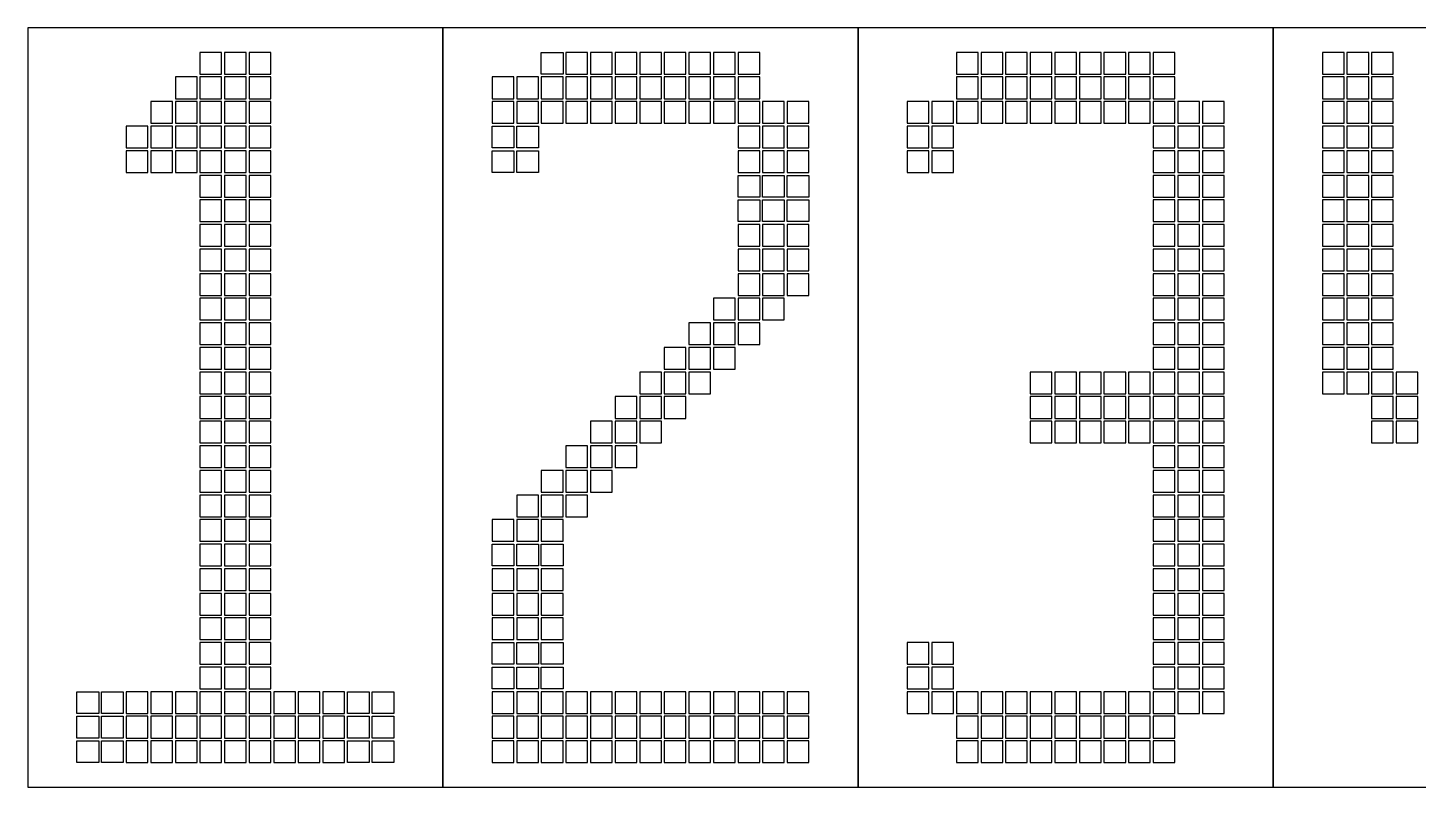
# Model space of a CAD drawing. Header units: inches. Extents: x 125 to 991, y -92 to 487.
# Drawn here: x 823.53 to 833.14, y 477.86 to 483.11 of the extents above; entities that cross this region are included whole.
import ezdxf

# ---------------------------------------------------------------- set-up
doc = ezdxf.new("R2010")
doc.units = ezdxf.units.IN

msp = doc.modelspace()

# ---------------------------------------------------------------- linework, layer by layer
at = {"color": 250}
for points in [[(823.5321, 477.8559), (826.4021, 477.8559), (826.4021, 483.1059), (823.5321, 483.1059)], [(826.4021, 477.8559), (829.2721, 477.8559), (829.2721, 483.1059), (826.4021, 483.1059)], [(829.2721, 477.8559), (832.1421, 477.8559), (832.1421, 483.1059), (829.2721, 483.1059)], [(832.1421, 477.8559), (835.0121, 477.8559), (835.0121, 483.1059), (832.1421, 483.1059)]]:
    msp.add_lwpolyline(points, close=True, dxfattribs=at)
at = {"color": 2}
for points in [[(824.7221, 482.7859), (824.8721, 482.7859), (824.8721, 482.9359), (824.7221, 482.9359)], [(824.8921, 482.7859), (825.0421, 482.7859), (825.0421, 482.9359), (824.8921, 482.9359)], [(825.0621, 482.7859), (825.2121, 482.7859), (825.2121, 482.9359), (825.0621, 482.9359)], [(827.2321, 482.7859), (827.0821, 482.7859), (827.0821, 482.9359), (827.2321, 482.9359)], [(827.2521, 482.7859), (827.4021, 482.7859), (827.4021, 482.9359), (827.2521, 482.9359)], [(827.4221, 482.7859), (827.5721, 482.7859), (827.5721, 482.9359), (827.4221, 482.9359)], [(827.5921, 482.7859), (827.7421, 482.7859), (827.7421, 482.9359), (827.5921, 482.9359)], [(827.7621, 482.7859), (827.9121, 482.7859), (827.9121, 482.9359), (827.7621, 482.9359)], [(827.9321, 482.7859), (828.0821, 482.7859), (828.0821, 482.9359), (827.9321, 482.9359)], [(828.1021, 482.7859), (828.2521, 482.7859), (828.2521, 482.9359), (828.1021, 482.9359)], [(828.2721, 482.7859), (828.4221, 482.7859), (828.4221, 482.9359), (828.2721, 482.9359)], [(828.4421, 482.7859), (828.5921, 482.7859), (828.5921, 482.9359), (828.4421, 482.9359)], [(829.9521, 482.7859), (830.1021, 482.7859), (830.1021, 482.9359), (829.9521, 482.9359)], [(830.1221, 482.7859), (830.2721, 482.7859), (830.2721, 482.9359), (830.1221, 482.9359)], [(830.2921, 482.7859), (830.4421, 482.7859), (830.4421, 482.9359), (830.2921, 482.9359)], [(830.4621, 482.7859), (830.6121, 482.7859), (830.6121, 482.9359), (830.4621, 482.9359)], [(830.6321, 482.7859), (830.7821, 482.7859), (830.7821, 482.9359), (830.6321, 482.9359)], [(830.8021, 482.7859), (830.9521, 482.7859), (830.9521, 482.9359), (830.8021, 482.9359)], [(830.9721, 482.7859), (831.1221, 482.7859), (831.1221, 482.9359), (830.9721, 482.9359)], [(831.1421, 482.7859), (831.2921, 482.7859), (831.2921, 482.9359), (831.1421, 482.9359)], [(831.3121, 482.7859), (831.4621, 482.7859), (831.4621, 482.9359), (831.3121, 482.9359)], [(832.4821, 482.7859), (832.6321, 482.7859), (832.6321, 482.9359), (832.4821, 482.9359)], [(832.6521, 482.7859), (832.8021, 482.7859), (832.8021, 482.9359), (832.6521, 482.9359)], [(832.8221, 482.7859), (832.9721, 482.7859), (832.9721, 482.9359), (832.8221, 482.9359)], [(824.5521, 482.6159), (824.7021, 482.6159), (824.7021, 482.7659), (824.5521, 482.7659)], [(824.7221, 482.6159), (824.8721, 482.6159), (824.8721, 482.7659), (824.7221, 482.7659)], [(824.8921, 482.6159), (825.0421, 482.6159), (825.0421, 482.7659), (824.8921, 482.7659)], [(825.0621, 482.6159), (825.2121, 482.6159), (825.2121, 482.7659), (825.0621, 482.7659)], [(826.7421, 482.6159), (826.8921, 482.6159), (826.8921, 482.7659), (826.7421, 482.7659)], [(826.9121, 482.6159), (827.0621, 482.6159), (827.0621, 482.7659), (826.9121, 482.7659)], [(827.0821, 482.6159), (827.2321, 482.6159), (827.2321, 482.7659), (827.0821, 482.7659)], [(827.2521, 482.6159), (827.4021, 482.6159), (827.4021, 482.7659), (827.2521, 482.7659)], [(827.4221, 482.6159), (827.5721, 482.6159), (827.5721, 482.7659), (827.4221, 482.7659)], [(827.5921, 482.6159), (827.7421, 482.6159), (827.7421, 482.7659), (827.5921, 482.7659)], [(827.7621, 482.6159), (827.9121, 482.6159), (827.9121, 482.7659), (827.7621, 482.7659)], [(827.9321, 482.6159), (828.0821, 482.6159), (828.0821, 482.7659), (827.9321, 482.7659)], [(828.1021, 482.6159), (828.2521, 482.6159), (828.2521, 482.7659), (828.1021, 482.7659)], [(828.2721, 482.6159), (828.4221, 482.6159), (828.4221, 482.7659), (828.2721, 482.7659)], [(828.4421, 482.6159), (828.5921, 482.6159), (828.5921, 482.7659), (828.4421, 482.7659)], [(829.9521, 482.6159), (830.1021, 482.6159), (830.1021, 482.7659), (829.9521, 482.7659)], [(830.1221, 482.6159), (830.2721, 482.6159), (830.2721, 482.7659), (830.1221, 482.7659)], [(830.2921, 482.6159), (830.4421, 482.6159), (830.4421, 482.7659), (830.2921, 482.7659)], [(830.4621, 482.6159), (830.6121, 482.6159), (830.6121, 482.7659), (830.4621, 482.7659)], [(830.6321, 482.6159), (830.7821, 482.6159), (830.7821, 482.7659), (830.6321, 482.7659)], [(830.8021, 482.6159), (830.9521, 482.6159), (830.9521, 482.7659), (830.8021, 482.7659)], [(830.9721, 482.6159), (831.1221, 482.6159), (831.1221, 482.7659), (830.9721, 482.7659)], [(831.1421, 482.6159), (831.2921, 482.6159), (831.2921, 482.7659), (831.1421, 482.7659)], [(831.3121, 482.6159), (831.4621, 482.6159), (831.4621, 482.7659), (831.3121, 482.7659)], [(832.4821, 482.6159), (832.6321, 482.6159), (832.6321, 482.7659), (832.4821, 482.7659)], [(832.6521, 482.6159), (832.8021, 482.6159), (832.8021, 482.7659), (832.6521, 482.7659)], [(832.8221, 482.6159), (832.9721, 482.6159), (832.9721, 482.7659), (832.8221, 482.7659)], [(824.3821, 482.4459), (824.5321, 482.4459), (824.5321, 482.5959), (824.3821, 482.5959)], [(824.5521, 482.4459), (824.7021, 482.4459), (824.7021, 482.5959), (824.5521, 482.5959)], [(824.7221, 482.4459), (824.8721, 482.4459), (824.8721, 482.5959), (824.7221, 482.5959)], [(824.8921, 482.4459), (825.0421, 482.4459), (825.0421, 482.5959), (824.8921, 482.5959)], [(825.0621, 482.4459), (825.2121, 482.4459), (825.2121, 482.5959), (825.0621, 482.5959)], [(826.7421, 482.4459), (826.8921, 482.4459), (826.8921, 482.5959), (826.7421, 482.5959)], [(826.9121, 482.4459), (827.0621, 482.4459), (827.0621, 482.5959), (826.9121, 482.5959)], [(827.0821, 482.4459), (827.2321, 482.4459), (827.2321, 482.5959), (827.0821, 482.5959)], [(827.2521, 482.4459), (827.4021, 482.4459), (827.4021, 482.5959), (827.2521, 482.5959)], [(827.4221, 482.4459), (827.5721, 482.4459), (827.5721, 482.5959), (827.4221, 482.5959)], [(827.5921, 482.4459), (827.7421, 482.4459), (827.7421, 482.5959), (827.5921, 482.5959)], [(827.7621, 482.4459), (827.9121, 482.4459), (827.9121, 482.5959), (827.7621, 482.5959)], [(827.9321, 482.4459), (828.0821, 482.4459), (828.0821, 482.5959), (827.9321, 482.5959)], [(828.1021, 482.4459), (828.2521, 482.4459), (828.2521, 482.5959), (828.1021, 482.5959)], [(828.2721, 482.4459), (828.4221, 482.4459), (828.4221, 482.5959), (828.2721, 482.5959)], [(828.4421, 482.4459), (828.5921, 482.4459), (828.5921, 482.5959), (828.4421, 482.5959)], [(828.4421, 482.4459), (828.5921, 482.4459), (828.5921, 482.5959), (828.4421, 482.5959)], [(828.6121, 482.4459), (828.7621, 482.4459), (828.7621, 482.5959), (828.6121, 482.5959)], [(828.6121, 482.4459), (828.7621, 482.4459), (828.7621, 482.5959), (828.6121, 482.5959)], [(828.7821, 482.4459), (828.9321, 482.4459), (828.9321, 482.5959), (828.7821, 482.5959)], [(828.7821, 482.4459), (828.9321, 482.4459), (828.9321, 482.5959), (828.7821, 482.5959)], [(829.6121, 482.4459), (829.7621, 482.4459), (829.7621, 482.5959), (829.6121, 482.5959)], [(829.7821, 482.4459), (829.9321, 482.4459), (829.9321, 482.5959), (829.7821, 482.5959)], [(829.9521, 482.4459), (830.1021, 482.4459), (830.1021, 482.5959), (829.9521, 482.5959)], [(830.1221, 482.4459), (830.2721, 482.4459), (830.2721, 482.5959), (830.1221, 482.5959)], [(830.2921, 482.4459), (830.4421, 482.4459), (830.4421, 482.5959), (830.2921, 482.5959)], [(830.4621, 482.4459), (830.6121, 482.4459), (830.6121, 482.5959), (830.4621, 482.5959)], [(830.6321, 482.4459), (830.7821, 482.4459), (830.7821, 482.5959), (830.6321, 482.5959)], [(830.8021, 482.4459), (830.9521, 482.4459), (830.9521, 482.5959), (830.8021, 482.5959)], [(830.9721, 482.4459), (831.1221, 482.4459), (831.1221, 482.5959), (830.9721, 482.5959)], [(831.1421, 482.4459), (831.2921, 482.4459), (831.2921, 482.5959), (831.1421, 482.5959)], [(831.3121, 482.4459), (831.4621, 482.4459), (831.4621, 482.5959), (831.3121, 482.5959)], [(831.4821, 482.4459), (831.6321, 482.4459), (831.6321, 482.5959), (831.4821, 482.5959)], [(831.6521, 482.4459), (831.8021, 482.4459), (831.8021, 482.5959), (831.6521, 482.5959)], [(832.4821, 482.4459), (832.6321, 482.4459), (832.6321, 482.5959), (832.4821, 482.5959)], [(832.6521, 482.4459), (832.8021, 482.4459), (832.8021, 482.5959), (832.6521, 482.5959)], [(832.8221, 482.4459), (832.9721, 482.4459), (832.9721, 482.5959), (832.8221, 482.5959)], [(824.2121, 482.2759), (824.3621, 482.2759), (824.3621, 482.4259), (824.2121, 482.4259)], [(824.3821, 482.2759), (824.5321, 482.2759), (824.5321, 482.4259), (824.3821, 482.4259)], [(824.5521, 482.2759), (824.7021, 482.2759), (824.7021, 482.4259), (824.5521, 482.4259)], [(824.7221, 482.2759), (824.8721, 482.2759), (824.8721, 482.4259), (824.7221, 482.4259)], [(824.8921, 482.2759), (825.0421, 482.2759), (825.0421, 482.4259), (824.8921, 482.4259)], [(825.0621, 482.2759), (825.2121, 482.2759), (825.2121, 482.4259), (825.0621, 482.4259)], [(826.7421, 482.4259), (826.8921, 482.4259), (826.8921, 482.2759), (826.7421, 482.2759)], [(826.9121, 482.4259), (827.0621, 482.4259), (827.0621, 482.2759), (826.9121, 482.2759)], [(828.4421, 482.2759), (828.5921, 482.2759), (828.5921, 482.4259), (828.4421, 482.4259)], [(828.6121, 482.2759), (828.7621, 482.2759), (828.7621, 482.4259), (828.6121, 482.4259)], [(828.7821, 482.2759), (828.9321, 482.2759), (828.9321, 482.4259), (828.7821, 482.4259)], [(829.6121, 482.2759), (829.7621, 482.2759), (829.7621, 482.4259), (829.6121, 482.4259)], [(829.7821, 482.2759), (829.9321, 482.2759), (829.9321, 482.4259), (829.7821, 482.4259)], [(831.3121, 482.2759), (831.4621, 482.2759), (831.4621, 482.4259), (831.3121, 482.4259)], [(831.4821, 482.2759), (831.6321, 482.2759), (831.6321, 482.4259), (831.4821, 482.4259)], [(831.6521, 482.2759), (831.8021, 482.2759), (831.8021, 482.4259), (831.6521, 482.4259)], [(832.4821, 482.2759), (832.6321, 482.2759), (832.6321, 482.4259), (832.4821, 482.4259)], [(832.6521, 482.2759), (832.8021, 482.2759), (832.8021, 482.4259), (832.6521, 482.4259)], [(832.8221, 482.2759), (832.9721, 482.2759), (832.9721, 482.4259), (832.8221, 482.4259)], [(824.2121, 482.1059), (824.3621, 482.1059), (824.3621, 482.2559), (824.2121, 482.2559)], [(824.3821, 482.1059), (824.5321, 482.1059), (824.5321, 482.2559), (824.3821, 482.2559)], [(824.5521, 482.1059), (824.7021, 482.1059), (824.7021, 482.2559), (824.5521, 482.2559)], [(824.7221, 482.1059), (824.8721, 482.1059), (824.8721, 482.2559), (824.7221, 482.2559)], [(824.8921, 482.1059), (825.0421, 482.1059), (825.0421, 482.2559), (824.8921, 482.2559)], [(825.0621, 482.1059), (825.2121, 482.1059), (825.2121, 482.2559), (825.0621, 482.2559)], [(826.7421, 482.2559), (826.8921, 482.2559), (826.8921, 482.1059), (826.7421, 482.1059)], [(826.9121, 482.2559), (827.0621, 482.2559), (827.0621, 482.1059), (826.9121, 482.1059)], [(828.4421, 482.1059), (828.5921, 482.1059), (828.5921, 482.2559), (828.4421, 482.2559)], [(828.6121, 482.1059), (828.7621, 482.1059), (828.7621, 482.2559), (828.6121, 482.2559)], [(828.7821, 482.1059), (828.9321, 482.1059), (828.9321, 482.2559), (828.7821, 482.2559)], [(829.6121, 482.1059), (829.7621, 482.1059), (829.7621, 482.2559), (829.6121, 482.2559)], [(829.7821, 482.1059), (829.9321, 482.1059), (829.9321, 482.2559), (829.7821, 482.2559)], [(831.3121, 482.1059), (831.4621, 482.1059), (831.4621, 482.2559), (831.3121, 482.2559)], [(831.4821, 482.1059), (831.6321, 482.1059), (831.6321, 482.2559), (831.4821, 482.2559)], [(831.6521, 482.1059), (831.8021, 482.1059), (831.8021, 482.2559), (831.6521, 482.2559)], [(832.4821, 482.1059), (832.6321, 482.1059), (832.6321, 482.2559), (832.4821, 482.2559)], [(832.6521, 482.1059), (832.8021, 482.1059), (832.8021, 482.2559), (832.6521, 482.2559)], [(832.8221, 482.1059), (832.9721, 482.1059), (832.9721, 482.2559), (832.8221, 482.2559)], [(824.7221, 481.9359), (824.8721, 481.9359), (824.8721, 482.0859), (824.7221, 482.0859)], [(824.8921, 481.9359), (825.0421, 481.9359), (825.0421, 482.0859), (824.8921, 482.0859)], [(825.0621, 481.9359), (825.2121, 481.9359), (825.2121, 482.0859), (825.0621, 482.0859)], [(828.4421, 482.0859), (828.5921, 482.0859), (828.5921, 481.9359), (828.4421, 481.9359)], [(828.6121, 482.0859), (828.7621, 482.0859), (828.7621, 481.9359), (828.6121, 481.9359)], [(828.7821, 482.0859), (828.9321, 482.0859), (828.9321, 481.9359), (828.7821, 481.9359)], [(831.3121, 481.9359), (831.4621, 481.9359), (831.4621, 482.0859), (831.3121, 482.0859)], [(831.4821, 481.9359), (831.6321, 481.9359), (831.6321, 482.0859), (831.4821, 482.0859)], [(831.6521, 481.9359), (831.8021, 481.9359), (831.8021, 482.0859), (831.6521, 482.0859)], [(832.4821, 481.9359), (832.6321, 481.9359), (832.6321, 482.0859), (832.4821, 482.0859)], [(832.6521, 481.9359), (832.8021, 481.9359), (832.8021, 482.0859), (832.6521, 482.0859)], [(832.8221, 481.9359), (832.9721, 481.9359), (832.9721, 482.0859), (832.8221, 482.0859)], [(824.7221, 481.7659), (824.8721, 481.7659), (824.8721, 481.9159), (824.7221, 481.9159)], [(824.8921, 481.7659), (825.0421, 481.7659), (825.0421, 481.9159), (824.8921, 481.9159)], [(825.0621, 481.7659), (825.2121, 481.7659), (825.2121, 481.9159), (825.0621, 481.9159)], [(828.4421, 481.9159), (828.5921, 481.9159), (828.5921, 481.7659), (828.4421, 481.7659)], [(828.6121, 481.9159), (828.7621, 481.9159), (828.7621, 481.7659), (828.6121, 481.7659)], [(828.7821, 481.9159), (828.9321, 481.9159), (828.9321, 481.7659), (828.7821, 481.7659)], [(831.3121, 481.7659), (831.4621, 481.7659), (831.4621, 481.9159), (831.3121, 481.9159)], [(831.4821, 481.7659), (831.6321, 481.7659), (831.6321, 481.9159), (831.4821, 481.9159)], [(831.6521, 481.7659), (831.8021, 481.7659), (831.8021, 481.9159), (831.6521, 481.9159)], [(832.4821, 481.7659), (832.6321, 481.7659), (832.6321, 481.9159), (832.4821, 481.9159)], [(832.6521, 481.7659), (832.8021, 481.7659), (832.8021, 481.9159), (832.6521, 481.9159)], [(832.8221, 481.7659), (832.9721, 481.7659), (832.9721, 481.9159), (832.8221, 481.9159)], [(824.7221, 481.5959), (824.8721, 481.5959), (824.8721, 481.7459), (824.7221, 481.7459)], [(824.8921, 481.5959), (825.0421, 481.5959), (825.0421, 481.7459), (824.8921, 481.7459)], [(825.0621, 481.5959), (825.2121, 481.5959), (825.2121, 481.7459), (825.0621, 481.7459)], [(828.4421, 481.5959), (828.5921, 481.5959), (828.5921, 481.7459), (828.4421, 481.7459)], [(828.6121, 481.5959), (828.7621, 481.5959), (828.7621, 481.7459), (828.6121, 481.7459)], [(828.7821, 481.5959), (828.9321, 481.5959), (828.9321, 481.7459), (828.7821, 481.7459)], [(831.3121, 481.5959), (831.4621, 481.5959), (831.4621, 481.7459), (831.3121, 481.7459)], [(831.4821, 481.5959), (831.6321, 481.5959), (831.6321, 481.7459), (831.4821, 481.7459)], [(831.6521, 481.5959), (831.8021, 481.5959), (831.8021, 481.7459), (831.6521, 481.7459)], [(832.4821, 481.5959), (832.6321, 481.5959), (832.6321, 481.7459), (832.4821, 481.7459)], [(832.6521, 481.5959), (832.8021, 481.5959), (832.8021, 481.7459), (832.6521, 481.7459)], [(832.8221, 481.5959), (832.9721, 481.5959), (832.9721, 481.7459), (832.8221, 481.7459)], [(824.7221, 481.4259), (824.8721, 481.4259), (824.8721, 481.5759), (824.7221, 481.5759)], [(824.8921, 481.4259), (825.0421, 481.4259), (825.0421, 481.5759), (824.8921, 481.5759)], [(825.0621, 481.4259), (825.2121, 481.4259), (825.2121, 481.5759), (825.0621, 481.5759)], [(828.4421, 481.4259), (828.5921, 481.4259), (828.5921, 481.5759), (828.4421, 481.5759)], [(828.6121, 481.4259), (828.7621, 481.4259), (828.7621, 481.5759), (828.6121, 481.5759)], [(828.7821, 481.4259), (828.9321, 481.4259), (828.9321, 481.5759), (828.7821, 481.5759)], [(831.3121, 481.4259), (831.4621, 481.4259), (831.4621, 481.5759), (831.3121, 481.5759)], [(831.4821, 481.4259), (831.6321, 481.4259), (831.6321, 481.5759), (831.4821, 481.5759)], [(831.6521, 481.4259), (831.8021, 481.4259), (831.8021, 481.5759), (831.6521, 481.5759)], [(832.4821, 481.4259), (832.6321, 481.4259), (832.6321, 481.5759), (832.4821, 481.5759)], [(832.6521, 481.4259), (832.8021, 481.4259), (832.8021, 481.5759), (832.6521, 481.5759)], [(832.8221, 481.4259), (832.9721, 481.4259), (832.9721, 481.5759), (832.8221, 481.5759)], [(824.7221, 481.2559), (824.8721, 481.2559), (824.8721, 481.4059), (824.7221, 481.4059)], [(824.8921, 481.2559), (825.0421, 481.2559), (825.0421, 481.4059), (824.8921, 481.4059)], [(825.0621, 481.2559), (825.2121, 481.2559), (825.2121, 481.4059), (825.0621, 481.4059)], [(828.4421, 481.2559), (828.5921, 481.2559), (828.5921, 481.4059), (828.4421, 481.4059)], [(828.6121, 481.2559), (828.7621, 481.2559), (828.7621, 481.4059), (828.6121, 481.4059)], [(828.7821, 481.2559), (828.9321, 481.2559), (828.9321, 481.4059), (828.7821, 481.4059)], [(831.3121, 481.2559), (831.4621, 481.2559), (831.4621, 481.4059), (831.3121, 481.4059)], [(831.4821, 481.2559), (831.6321, 481.2559), (831.6321, 481.4059), (831.4821, 481.4059)], [(831.6521, 481.2559), (831.8021, 481.2559), (831.8021, 481.4059), (831.6521, 481.4059)], [(832.4821, 481.2559), (832.6321, 481.2559), (832.6321, 481.4059), (832.4821, 481.4059)], [(832.6521, 481.2559), (832.8021, 481.2559), (832.8021, 481.4059), (832.6521, 481.4059)], [(832.8221, 481.2559), (832.9721, 481.2559), (832.9721, 481.4059), (832.8221, 481.4059)], [(824.7221, 481.0859), (824.8721, 481.0859), (824.8721, 481.2359), (824.7221, 481.2359)], [(824.8921, 481.0859), (825.0421, 481.0859), (825.0421, 481.2359), (824.8921, 481.2359)], [(825.0621, 481.0859), (825.2121, 481.0859), (825.2121, 481.2359), (825.0621, 481.2359)], [(828.2721, 481.0859), (828.4221, 481.0859), (828.4221, 481.2359), (828.2721, 481.2359)], [(828.4421, 481.0859), (828.5921, 481.0859), (828.5921, 481.2359), (828.4421, 481.2359)], [(828.6121, 481.0859), (828.7621, 481.0859), (828.7621, 481.2359), (828.6121, 481.2359)], [(831.3121, 481.0859), (831.4621, 481.0859), (831.4621, 481.2359), (831.3121, 481.2359)], [(831.4821, 481.0859), (831.6321, 481.0859), (831.6321, 481.2359), (831.4821, 481.2359)], [(831.6521, 481.0859), (831.8021, 481.0859), (831.8021, 481.2359), (831.6521, 481.2359)], [(832.4821, 481.0859), (832.6321, 481.0859), (832.6321, 481.2359), (832.4821, 481.2359)], [(832.6521, 481.0859), (832.8021, 481.0859), (832.8021, 481.2359), (832.6521, 481.2359)], [(832.8221, 481.0859), (832.9721, 481.0859), (832.9721, 481.2359), (832.8221, 481.2359)], [(824.7221, 480.9159), (824.8721, 480.9159), (824.8721, 481.0659), (824.7221, 481.0659)], [(824.8921, 480.9159), (825.0421, 480.9159), (825.0421, 481.0659), (824.8921, 481.0659)], [(825.0621, 480.9159), (825.2121, 480.9159), (825.2121, 481.0659), (825.0621, 481.0659)], [(828.1021, 480.9159), (828.2521, 480.9159), (828.2521, 481.0659), (828.1021, 481.0659)], [(828.2721, 480.9159), (828.4221, 480.9159), (828.4221, 481.0659), (828.2721, 481.0659)], [(828.4421, 480.9159), (828.5921, 480.9159), (828.5921, 481.0659), (828.4421, 481.0659)], [(831.3121, 480.9159), (831.4621, 480.9159), (831.4621, 481.0659), (831.3121, 481.0659)], [(831.4821, 480.9159), (831.6321, 480.9159), (831.6321, 481.0659), (831.4821, 481.0659)], [(831.6521, 480.9159), (831.8021, 480.9159), (831.8021, 481.0659), (831.6521, 481.0659)], [(832.4821, 480.9159), (832.6321, 480.9159), (832.6321, 481.0659), (832.4821, 481.0659)], [(832.6521, 480.9159), (832.8021, 480.9159), (832.8021, 481.0659), (832.6521, 481.0659)], [(832.8221, 480.9159), (832.9721, 480.9159), (832.9721, 481.0659), (832.8221, 481.0659)], [(824.7221, 480.7459), (824.8721, 480.7459), (824.8721, 480.8959), (824.7221, 480.8959)], [(824.8921, 480.7459), (825.0421, 480.7459), (825.0421, 480.8959), (824.8921, 480.8959)], [(825.0621, 480.7459), (825.2121, 480.7459), (825.2121, 480.8959), (825.0621, 480.8959)], [(827.9321, 480.7459), (828.0821, 480.7459), (828.0821, 480.8959), (827.9321, 480.8959)], [(828.1021, 480.7459), (828.2521, 480.7459), (828.2521, 480.8959), (828.1021, 480.8959)], [(828.2721, 480.7459), (828.4221, 480.7459), (828.4221, 480.8959), (828.2721, 480.8959)], [(831.3121, 480.7459), (831.4621, 480.7459), (831.4621, 480.8959), (831.3121, 480.8959)], [(831.4821, 480.7459), (831.6321, 480.7459), (831.6321, 480.8959), (831.4821, 480.8959)], [(831.6521, 480.7459), (831.8021, 480.7459), (831.8021, 480.8959), (831.6521, 480.8959)], [(832.4821, 480.7459), (832.6321, 480.7459), (832.6321, 480.8959), (832.4821, 480.8959)], [(832.6521, 480.7459), (832.8021, 480.7459), (832.8021, 480.8959), (832.6521, 480.8959)], [(832.8221, 480.7459), (832.9721, 480.7459), (832.9721, 480.8959), (832.8221, 480.8959)], [(824.7221, 480.5759), (824.8721, 480.5759), (824.8721, 480.7259), (824.7221, 480.7259)], [(824.8921, 480.5759), (825.0421, 480.5759), (825.0421, 480.7259), (824.8921, 480.7259)], [(825.0621, 480.5759), (825.2121, 480.5759), (825.2121, 480.7259), (825.0621, 480.7259)], [(827.7621, 480.5759), (827.9121, 480.5759), (827.9121, 480.7259), (827.7621, 480.7259)], [(827.9321, 480.5759), (828.0821, 480.5759), (828.0821, 480.7259), (827.9321, 480.7259)], [(828.1021, 480.5759), (828.2521, 480.5759), (828.2521, 480.7259), (828.1021, 480.7259)], [(830.4621, 480.5759), (830.6121, 480.5759), (830.6121, 480.7259), (830.4621, 480.7259)], [(830.6321, 480.5759), (830.7821, 480.5759), (830.7821, 480.7259), (830.6321, 480.7259)], [(830.8021, 480.5759), (830.9521, 480.5759), (830.9521, 480.7259), (830.8021, 480.7259)], [(830.9721, 480.5759), (831.1221, 480.5759), (831.1221, 480.7259), (830.9721, 480.7259)], [(831.1421, 480.5759), (831.2921, 480.5759), (831.2921, 480.7259), (831.1421, 480.7259)], [(831.3121, 480.5759), (831.4621, 480.5759), (831.4621, 480.7259), (831.3121, 480.7259)], [(831.4821, 480.5759), (831.6321, 480.5759), (831.6321, 480.7259), (831.4821, 480.7259)], [(831.6521, 480.5759), (831.8021, 480.5759), (831.8021, 480.7259), (831.6521, 480.7259)], [(832.4821, 480.5759), (832.6321, 480.5759), (832.6321, 480.7259), (832.4821, 480.7259)], [(832.6521, 480.5759), (832.8021, 480.5759), (832.8021, 480.7259), (832.6521, 480.7259)], [(832.8221, 480.5759), (832.9721, 480.5759), (832.9721, 480.7259), (832.8221, 480.7259)], [(832.9921, 480.5759), (833.1421, 480.5759), (833.1421, 480.7259), (832.9921, 480.7259)], [(824.7221, 480.4059), (824.8721, 480.4059), (824.8721, 480.5559), (824.7221, 480.5559)], [(824.8921, 480.4059), (825.0421, 480.4059), (825.0421, 480.5559), (824.8921, 480.5559)], [(825.0621, 480.4059), (825.2121, 480.4059), (825.2121, 480.5559), (825.0621, 480.5559)], [(827.5921, 480.4059), (827.7421, 480.4059), (827.7421, 480.5559), (827.5921, 480.5559)], [(827.7621, 480.4059), (827.9121, 480.4059), (827.9121, 480.5559), (827.7621, 480.5559)], [(827.9321, 480.4059), (828.0821, 480.4059), (828.0821, 480.5559), (827.9321, 480.5559)], [(830.4621, 480.4059), (830.6121, 480.4059), (830.6121, 480.5559), (830.4621, 480.5559)], [(830.6321, 480.4059), (830.7821, 480.4059), (830.7821, 480.5559), (830.6321, 480.5559)], [(830.8021, 480.4059), (830.9521, 480.4059), (830.9521, 480.5559), (830.8021, 480.5559)], [(830.9721, 480.4059), (831.1221, 480.4059), (831.1221, 480.5559), (830.9721, 480.5559)], [(831.1421, 480.4059), (831.2921, 480.4059), (831.2921, 480.5559), (831.1421, 480.5559)], [(831.3121, 480.4059), (831.4621, 480.4059), (831.4621, 480.5559), (831.3121, 480.5559)], [(831.4821, 480.4059), (831.6321, 480.4059), (831.6321, 480.5559), (831.4821, 480.5559)], [(831.6521, 480.4059), (831.8021, 480.4059), (831.8021, 480.5559), (831.6521, 480.5559)], [(832.8221, 480.4059), (832.9721, 480.4059), (832.9721, 480.5559), (832.8221, 480.5559)], [(832.9921, 480.4059), (833.1421, 480.4059), (833.1421, 480.5559), (832.9921, 480.5559)], [(824.7221, 480.2359), (824.8721, 480.2359), (824.8721, 480.3859), (824.7221, 480.3859)], [(824.8921, 480.2359), (825.0421, 480.2359), (825.0421, 480.3859), (824.8921, 480.3859)], [(825.0621, 480.2359), (825.2121, 480.2359), (825.2121, 480.3859), (825.0621, 480.3859)], [(827.4221, 480.2359), (827.5721, 480.2359), (827.5721, 480.3859), (827.4221, 480.3859)], [(827.5921, 480.2359), (827.7421, 480.2359), (827.7421, 480.3859), (827.5921, 480.3859)], [(827.7621, 480.2359), (827.9121, 480.2359), (827.9121, 480.3859), (827.7621, 480.3859)], [(830.4621, 480.2359), (830.6121, 480.2359), (830.6121, 480.3859), (830.4621, 480.3859)], [(830.6321, 480.2359), (830.7821, 480.2359), (830.7821, 480.3859), (830.6321, 480.3859)], [(830.8021, 480.2359), (830.9521, 480.2359), (830.9521, 480.3859), (830.8021, 480.3859)], [(830.9721, 480.2359), (831.1221, 480.2359), (831.1221, 480.3859), (830.9721, 480.3859)], [(831.1421, 480.2359), (831.2921, 480.2359), (831.2921, 480.3859), (831.1421, 480.3859)], [(831.3121, 480.2359), (831.4621, 480.2359), (831.4621, 480.3859), (831.3121, 480.3859)], [(831.4821, 480.2359), (831.6321, 480.2359), (831.6321, 480.3859), (831.4821, 480.3859)], [(831.6521, 480.2359), (831.8021, 480.2359), (831.8021, 480.3859), (831.6521, 480.3859)], [(832.8221, 480.2359), (832.9721, 480.2359), (832.9721, 480.3859), (832.8221, 480.3859)], [(832.9921, 480.2359), (833.1421, 480.2359), (833.1421, 480.3859), (832.9921, 480.3859)], [(824.7221, 480.0659), (824.8721, 480.0659), (824.8721, 480.2159), (824.7221, 480.2159)], [(824.8921, 480.0659), (825.0421, 480.0659), (825.0421, 480.2159), (824.8921, 480.2159)], [(825.0621, 480.0659), (825.2121, 480.0659), (825.2121, 480.2159), (825.0621, 480.2159)], [(827.2521, 480.0659), (827.4021, 480.0659), (827.4021, 480.2159), (827.2521, 480.2159)], [(827.4221, 480.0659), (827.5721, 480.0659), (827.5721, 480.2159), (827.4221, 480.2159)], [(827.5921, 480.0659), (827.7421, 480.0659), (827.7421, 480.2159), (827.5921, 480.2159)], [(831.3121, 480.0659), (831.4621, 480.0659), (831.4621, 480.2159), (831.3121, 480.2159)], [(831.4821, 480.0659), (831.6321, 480.0659), (831.6321, 480.2159), (831.4821, 480.2159)], [(831.6521, 480.0659), (831.8021, 480.0659), (831.8021, 480.2159), (831.6521, 480.2159)], [(824.7221, 479.8959), (824.8721, 479.8959), (824.8721, 480.0459), (824.7221, 480.0459)], [(824.8921, 479.8959), (825.0421, 479.8959), (825.0421, 480.0459), (824.8921, 480.0459)], [(825.0621, 479.8959), (825.2121, 479.8959), (825.2121, 480.0459), (825.0621, 480.0459)], [(827.0821, 479.8959), (827.2321, 479.8959), (827.2321, 480.0459), (827.0821, 480.0459)], [(827.2521, 479.8959), (827.4021, 479.8959), (827.4021, 480.0459), (827.2521, 480.0459)], [(827.4221, 479.8959), (827.5721, 479.8959), (827.5721, 480.0459), (827.4221, 480.0459)], [(831.3121, 479.8959), (831.4621, 479.8959), (831.4621, 480.0459), (831.3121, 480.0459)], [(831.4821, 479.8959), (831.6321, 479.8959), (831.6321, 480.0459), (831.4821, 480.0459)], [(831.6521, 479.8959), (831.8021, 479.8959), (831.8021, 480.0459), (831.6521, 480.0459)], [(824.7221, 479.7259), (824.8721, 479.7259), (824.8721, 479.8759), (824.7221, 479.8759)], [(824.8921, 479.7259), (825.0421, 479.7259), (825.0421, 479.8759), (824.8921, 479.8759)], [(825.0621, 479.7259), (825.2121, 479.7259), (825.2121, 479.8759), (825.0621, 479.8759)], [(826.9121, 479.7259), (827.0621, 479.7259), (827.0621, 479.8759), (826.9121, 479.8759)], [(827.0821, 479.7259), (827.2321, 479.7259), (827.2321, 479.8759), (827.0821, 479.8759)], [(827.2521, 479.7259), (827.4021, 479.7259), (827.4021, 479.8759), (827.2521, 479.8759)], [(831.3121, 479.7259), (831.4621, 479.7259), (831.4621, 479.8759), (831.3121, 479.8759)], [(831.4821, 479.7259), (831.6321, 479.7259), (831.6321, 479.8759), (831.4821, 479.8759)], [(831.6521, 479.7259), (831.8021, 479.7259), (831.8021, 479.8759), (831.6521, 479.8759)], [(824.7221, 479.5559), (824.8721, 479.5559), (824.8721, 479.7059), (824.7221, 479.7059)], [(824.8921, 479.5559), (825.0421, 479.5559), (825.0421, 479.7059), (824.8921, 479.7059)], [(825.0621, 479.5559), (825.2121, 479.5559), (825.2121, 479.7059), (825.0621, 479.7059)], [(826.7421, 479.5559), (826.8921, 479.5559), (826.8921, 479.7059), (826.7421, 479.7059)], [(826.9121, 479.5559), (827.0621, 479.5559), (827.0621, 479.7059), (826.9121, 479.7059)], [(827.0821, 479.5559), (827.2321, 479.5559), (827.2321, 479.7059), (827.0821, 479.7059)], [(831.3121, 479.5559), (831.4621, 479.5559), (831.4621, 479.7059), (831.3121, 479.7059)], [(831.4821, 479.5559), (831.6321, 479.5559), (831.6321, 479.7059), (831.4821, 479.7059)], [(831.6521, 479.5559), (831.8021, 479.5559), (831.8021, 479.7059), (831.6521, 479.7059)], [(824.7221, 479.3859), (824.8721, 479.3859), (824.8721, 479.5359), (824.7221, 479.5359)], [(824.8921, 479.3859), (825.0421, 479.3859), (825.0421, 479.5359), (824.8921, 479.5359)], [(825.0621, 479.3859), (825.2121, 479.3859), (825.2121, 479.5359), (825.0621, 479.5359)], [(826.7421, 479.5359), (826.8921, 479.5359), (826.8921, 479.3859), (826.7421, 479.3859)], [(826.9121, 479.5359), (827.0621, 479.5359), (827.0621, 479.3859), (826.9121, 479.3859)], [(827.0821, 479.5359), (827.2321, 479.5359), (827.2321, 479.3859), (827.0821, 479.3859)], [(831.3121, 479.3859), (831.4621, 479.3859), (831.4621, 479.5359), (831.3121, 479.5359)], [(831.4821, 479.3859), (831.6321, 479.3859), (831.6321, 479.5359), (831.4821, 479.5359)], [(831.6521, 479.3859), (831.8021, 479.3859), (831.8021, 479.5359), (831.6521, 479.5359)], [(824.7221, 479.2159), (824.8721, 479.2159), (824.8721, 479.3659), (824.7221, 479.3659)], [(824.8921, 479.2159), (825.0421, 479.2159), (825.0421, 479.3659), (824.8921, 479.3659)], [(825.0621, 479.2159), (825.2121, 479.2159), (825.2121, 479.3659), (825.0621, 479.3659)], [(826.7421, 479.2159), (826.8921, 479.2159), (826.8921, 479.3659), (826.7421, 479.3659)], [(826.9121, 479.2159), (827.0621, 479.2159), (827.0621, 479.3659), (826.9121, 479.3659)], [(827.0821, 479.2159), (827.2321, 479.2159), (827.2321, 479.3659), (827.0821, 479.3659)], [(831.3121, 479.2159), (831.4621, 479.2159), (831.4621, 479.3659), (831.3121, 479.3659)], [(831.4821, 479.2159), (831.6321, 479.2159), (831.6321, 479.3659), (831.4821, 479.3659)], [(831.6521, 479.2159), (831.8021, 479.2159), (831.8021, 479.3659), (831.6521, 479.3659)], [(824.7221, 479.0459), (824.8721, 479.0459), (824.8721, 479.1959), (824.7221, 479.1959)], [(824.8921, 479.0459), (825.0421, 479.0459), (825.0421, 479.1959), (824.8921, 479.1959)], [(825.0621, 479.0459), (825.2121, 479.0459), (825.2121, 479.1959), (825.0621, 479.1959)], [(826.7421, 479.0459), (826.8921, 479.0459), (826.8921, 479.1959), (826.7421, 479.1959)], [(826.9121, 479.0459), (827.0621, 479.0459), (827.0621, 479.1959), (826.9121, 479.1959)], [(827.0821, 479.0459), (827.2321, 479.0459), (827.2321, 479.1959), (827.0821, 479.1959)], [(831.3121, 479.0459), (831.4621, 479.0459), (831.4621, 479.1959), (831.3121, 479.1959)], [(831.4821, 479.0459), (831.6321, 479.0459), (831.6321, 479.1959), (831.4821, 479.1959)], [(831.6521, 479.0459), (831.8021, 479.0459), (831.8021, 479.1959), (831.6521, 479.1959)], [(824.7221, 478.8759), (824.8721, 478.8759), (824.8721, 479.0259), (824.7221, 479.0259)], [(824.8921, 478.8759), (825.0421, 478.8759), (825.0421, 479.0259), (824.8921, 479.0259)], [(825.0621, 478.8759), (825.2121, 478.8759), (825.2121, 479.0259), (825.0621, 479.0259)], [(826.7421, 478.8759), (826.8921, 478.8759), (826.8921, 479.0259), (826.7421, 479.0259)], [(826.9121, 478.8759), (827.0621, 478.8759), (827.0621, 479.0259), (826.9121, 479.0259)], [(827.0821, 478.8759), (827.2321, 478.8759), (827.2321, 479.0259), (827.0821, 479.0259)], [(831.3121, 478.8759), (831.4621, 478.8759), (831.4621, 479.0259), (831.3121, 479.0259)], [(831.4821, 478.8759), (831.6321, 478.8759), (831.6321, 479.0259), (831.4821, 479.0259)], [(831.6521, 478.8759), (831.8021, 478.8759), (831.8021, 479.0259), (831.6521, 479.0259)], [(824.7221, 478.7059), (824.8721, 478.7059), (824.8721, 478.8559), (824.7221, 478.8559)], [(824.8921, 478.7059), (825.0421, 478.7059), (825.0421, 478.8559), (824.8921, 478.8559)], [(825.0621, 478.7059), (825.2121, 478.7059), (825.2121, 478.8559), (825.0621, 478.8559)], [(826.7421, 478.8559), (826.8921, 478.8559), (826.8921, 478.7059), (826.7421, 478.7059)], [(826.9121, 478.8559), (827.0621, 478.8559), (827.0621, 478.7059), (826.9121, 478.7059)], [(827.0821, 478.8559), (827.2321, 478.8559), (827.2321, 478.7059), (827.0821, 478.7059)], [(829.6121, 478.7059), (829.7621, 478.7059), (829.7621, 478.8559), (829.6121, 478.8559)], [(829.7821, 478.7059), (829.9321, 478.7059), (829.9321, 478.8559), (829.7821, 478.8559)], [(831.3121, 478.7059), (831.4621, 478.7059), (831.4621, 478.8559), (831.3121, 478.8559)], [(831.4821, 478.7059), (831.6321, 478.7059), (831.6321, 478.8559), (831.4821, 478.8559)], [(831.6521, 478.7059), (831.8021, 478.7059), (831.8021, 478.8559), (831.6521, 478.8559)], [(824.7221, 478.5359), (824.8721, 478.5359), (824.8721, 478.6859), (824.7221, 478.6859)], [(824.8921, 478.5359), (825.0421, 478.5359), (825.0421, 478.6859), (824.8921, 478.6859)], [(825.0621, 478.5359), (825.2121, 478.5359), (825.2121, 478.6859), (825.0621, 478.6859)], [(826.7421, 478.6859), (826.8921, 478.6859), (826.8921, 478.5359), (826.7421, 478.5359)], [(826.9121, 478.6859), (827.0621, 478.6859), (827.0621, 478.5359), (826.9121, 478.5359)], [(827.0821, 478.6859), (827.2321, 478.6859), (827.2321, 478.5359), (827.0821, 478.5359)], [(829.6121, 478.5359), (829.7621, 478.5359), (829.7621, 478.6859), (829.6121, 478.6859)], [(829.7821, 478.5359), (829.9321, 478.5359), (829.9321, 478.6859), (829.7821, 478.6859)], [(831.3121, 478.5359), (831.4621, 478.5359), (831.4621, 478.6859), (831.3121, 478.6859)], [(831.4821, 478.5359), (831.6321, 478.5359), (831.6321, 478.6859), (831.4821, 478.6859)], [(831.6521, 478.5359), (831.8021, 478.5359), (831.8021, 478.6859), (831.6521, 478.6859)], [(824.0221, 478.3659), (823.8721, 478.3659), (823.8721, 478.5159), (824.0221, 478.5159)], [(824.1921, 478.3659), (824.0421, 478.3659), (824.0421, 478.5159), (824.1921, 478.5159)], [(824.2121, 478.3659), (824.3621, 478.3659), (824.3621, 478.5159), (824.2121, 478.5159)], [(824.3821, 478.3659), (824.5321, 478.3659), (824.5321, 478.5159), (824.3821, 478.5159)], [(824.5521, 478.3659), (824.7021, 478.3659), (824.7021, 478.5159), (824.5521, 478.5159)], [(824.7221, 478.3659), (824.8721, 478.3659), (824.8721, 478.5159), (824.7221, 478.5159)], [(824.8921, 478.3659), (825.0421, 478.3659), (825.0421, 478.5159), (824.8921, 478.5159)], [(825.0621, 478.3659), (825.2121, 478.3659), (825.2121, 478.5159), (825.0621, 478.5159)], [(825.2321, 478.3659), (825.3821, 478.3659), (825.3821, 478.5159), (825.2321, 478.5159)], [(825.4021, 478.3659), (825.5521, 478.3659), (825.5521, 478.5159), (825.4021, 478.5159)], [(825.5721, 478.3659), (825.7221, 478.3659), (825.7221, 478.5159), (825.5721, 478.5159)], [(825.8921, 478.3659), (825.7421, 478.3659), (825.7421, 478.5159), (825.8921, 478.5159)], [(826.0621, 478.3659), (825.9121, 478.3659), (825.9121, 478.5159), (826.0621, 478.5159)], [(826.7421, 478.3659), (826.8921, 478.3659), (826.8921, 478.5159), (826.7421, 478.5159)], [(826.9121, 478.3659), (827.0621, 478.3659), (827.0621, 478.5159), (826.9121, 478.5159)], [(827.0821, 478.3659), (827.2321, 478.3659), (827.2321, 478.5159), (827.0821, 478.5159)], [(827.2521, 478.3659), (827.4021, 478.3659), (827.4021, 478.5159), (827.2521, 478.5159)], [(827.4221, 478.3659), (827.5721, 478.3659), (827.5721, 478.5159), (827.4221, 478.5159)], [(827.5921, 478.3659), (827.7421, 478.3659), (827.7421, 478.5159), (827.5921, 478.5159)], [(827.7621, 478.3659), (827.9121, 478.3659), (827.9121, 478.5159), (827.7621, 478.5159)], [(827.9321, 478.3659), (828.0821, 478.3659), (828.0821, 478.5159), (827.9321, 478.5159)], [(828.1021, 478.3659), (828.2521, 478.3659), (828.2521, 478.5159), (828.1021, 478.5159)], [(828.2721, 478.3659), (828.4221, 478.3659), (828.4221, 478.5159), (828.2721, 478.5159)], [(828.4421, 478.3659), (828.5921, 478.3659), (828.5921, 478.5159), (828.4421, 478.5159)], [(828.6121, 478.3659), (828.7621, 478.3659), (828.7621, 478.5159), (828.6121, 478.5159)], [(828.7821, 478.3659), (828.9321, 478.3659), (828.9321, 478.5159), (828.7821, 478.5159)], [(829.6121, 478.3659), (829.7621, 478.3659), (829.7621, 478.5159), (829.6121, 478.5159)], [(829.7821, 478.3659), (829.9321, 478.3659), (829.9321, 478.5159), (829.7821, 478.5159)], [(829.9521, 478.3659), (830.1021, 478.3659), (830.1021, 478.5159), (829.9521, 478.5159)], [(830.1221, 478.3659), (830.2721, 478.3659), (830.2721, 478.5159), (830.1221, 478.5159)], [(830.2921, 478.3659), (830.4421, 478.3659), (830.4421, 478.5159), (830.2921, 478.5159)], [(830.4621, 478.3659), (830.6121, 478.3659), (830.6121, 478.5159), (830.4621, 478.5159)], [(830.6321, 478.3659), (830.7821, 478.3659), (830.7821, 478.5159), (830.6321, 478.5159)], [(830.8021, 478.3659), (830.9521, 478.3659), (830.9521, 478.5159), (830.8021, 478.5159)], [(830.9721, 478.3659), (831.1221, 478.3659), (831.1221, 478.5159), (830.9721, 478.5159)], [(831.1421, 478.3659), (831.2921, 478.3659), (831.2921, 478.5159), (831.1421, 478.5159)], [(831.3121, 478.3659), (831.4621, 478.3659), (831.4621, 478.5159), (831.3121, 478.5159)], [(831.4821, 478.3659), (831.6321, 478.3659), (831.6321, 478.5159), (831.4821, 478.5159)], [(831.6521, 478.3659), (831.8021, 478.3659), (831.8021, 478.5159), (831.6521, 478.5159)], [(824.0221, 478.1959), (823.8721, 478.1959), (823.8721, 478.3459), (824.0221, 478.3459)], [(824.1921, 478.1959), (824.0421, 478.1959), (824.0421, 478.3459), (824.1921, 478.3459)], [(824.2121, 478.1959), (824.3621, 478.1959), (824.3621, 478.3459), (824.2121, 478.3459)], [(824.3821, 478.1959), (824.5321, 478.1959), (824.5321, 478.3459), (824.3821, 478.3459)], [(824.5521, 478.1959), (824.7021, 478.1959), (824.7021, 478.3459), (824.5521, 478.3459)], [(824.7221, 478.1959), (824.8721, 478.1959), (824.8721, 478.3459), (824.7221, 478.3459)], [(824.8921, 478.1959), (825.0421, 478.1959), (825.0421, 478.3459), (824.8921, 478.3459)], [(825.0621, 478.1959), (825.2121, 478.1959), (825.2121, 478.3459), (825.0621, 478.3459)], [(825.2321, 478.1959), (825.3821, 478.1959), (825.3821, 478.3459), (825.2321, 478.3459)], [(825.4021, 478.1959), (825.5521, 478.1959), (825.5521, 478.3459), (825.4021, 478.3459)], [(825.5721, 478.1959), (825.7221, 478.1959), (825.7221, 478.3459), (825.5721, 478.3459)], [(825.8921, 478.1959), (825.7421, 478.1959), (825.7421, 478.3459), (825.8921, 478.3459)], [(826.0621, 478.1959), (825.9121, 478.1959), (825.9121, 478.3459), (826.0621, 478.3459)], [(826.7421, 478.1959), (826.8921, 478.1959), (826.8921, 478.3459), (826.7421, 478.3459)], [(826.9121, 478.1959), (827.0621, 478.1959), (827.0621, 478.3459), (826.9121, 478.3459)], [(827.0821, 478.1959), (827.2321, 478.1959), (827.2321, 478.3459), (827.0821, 478.3459)], [(827.2521, 478.1959), (827.4021, 478.1959), (827.4021, 478.3459), (827.2521, 478.3459)], [(827.4221, 478.1959), (827.5721, 478.1959), (827.5721, 478.3459), (827.4221, 478.3459)], [(827.5921, 478.1959), (827.7421, 478.1959), (827.7421, 478.3459), (827.5921, 478.3459)], [(827.7621, 478.1959), (827.9121, 478.1959), (827.9121, 478.3459), (827.7621, 478.3459)], [(827.9321, 478.1959), (828.0821, 478.1959), (828.0821, 478.3459), (827.9321, 478.3459)], [(828.1021, 478.1959), (828.2521, 478.1959), (828.2521, 478.3459), (828.1021, 478.3459)], [(828.2721, 478.1959), (828.4221, 478.1959), (828.4221, 478.3459), (828.2721, 478.3459)], [(828.4421, 478.1959), (828.5921, 478.1959), (828.5921, 478.3459), (828.4421, 478.3459)], [(828.6121, 478.1959), (828.7621, 478.1959), (828.7621, 478.3459), (828.6121, 478.3459)], [(828.7821, 478.1959), (828.9321, 478.1959), (828.9321, 478.3459), (828.7821, 478.3459)], [(829.9521, 478.1959), (830.1021, 478.1959), (830.1021, 478.3459), (829.9521, 478.3459)], [(830.1221, 478.1959), (830.2721, 478.1959), (830.2721, 478.3459), (830.1221, 478.3459)], [(830.2921, 478.1959), (830.4421, 478.1959), (830.4421, 478.3459), (830.2921, 478.3459)], [(830.4621, 478.1959), (830.6121, 478.1959), (830.6121, 478.3459), (830.4621, 478.3459)], [(830.6321, 478.1959), (830.7821, 478.1959), (830.7821, 478.3459), (830.6321, 478.3459)], [(830.8021, 478.1959), (830.9521, 478.1959), (830.9521, 478.3459), (830.8021, 478.3459)], [(830.9721, 478.1959), (831.1221, 478.1959), (831.1221, 478.3459), (830.9721, 478.3459)], [(831.1421, 478.1959), (831.2921, 478.1959), (831.2921, 478.3459), (831.1421, 478.3459)], [(831.3121, 478.1959), (831.4621, 478.1959), (831.4621, 478.3459), (831.3121, 478.3459)], [(824.0221, 478.0259), (823.8721, 478.0259), (823.8721, 478.1759), (824.0221, 478.1759)], [(824.1921, 478.0259), (824.0421, 478.0259), (824.0421, 478.1759), (824.1921, 478.1759)], [(824.2121, 478.0259), (824.3621, 478.0259), (824.3621, 478.1759), (824.2121, 478.1759)], [(824.3821, 478.0259), (824.5321, 478.0259), (824.5321, 478.1759), (824.3821, 478.1759)], [(824.5521, 478.0259), (824.7021, 478.0259), (824.7021, 478.1759), (824.5521, 478.1759)], [(824.7221, 478.0259), (824.8721, 478.0259), (824.8721, 478.1759), (824.7221, 478.1759)], [(824.8921, 478.0259), (825.0421, 478.0259), (825.0421, 478.1759), (824.8921, 478.1759)], [(825.0621, 478.0259), (825.2121, 478.0259), (825.2121, 478.1759), (825.0621, 478.1759)], [(825.2321, 478.0259), (825.3821, 478.0259), (825.3821, 478.1759), (825.2321, 478.1759)], [(825.4021, 478.0259), (825.5521, 478.0259), (825.5521, 478.1759), (825.4021, 478.1759)], [(825.5721, 478.0259), (825.7221, 478.0259), (825.7221, 478.1759), (825.5721, 478.1759)], [(825.8921, 478.0259), (825.7421, 478.0259), (825.7421, 478.1759), (825.8921, 478.1759)], [(826.0621, 478.0259), (825.9121, 478.0259), (825.9121, 478.1759), (826.0621, 478.1759)], [(826.7421, 478.0259), (826.8921, 478.0259), (826.8921, 478.1759), (826.7421, 478.1759)], [(826.9121, 478.0259), (827.0621, 478.0259), (827.0621, 478.1759), (826.9121, 478.1759)], [(827.0821, 478.0259), (827.2321, 478.0259), (827.2321, 478.1759), (827.0821, 478.1759)], [(827.2521, 478.0259), (827.4021, 478.0259), (827.4021, 478.1759), (827.2521, 478.1759)], [(827.4221, 478.0259), (827.5721, 478.0259), (827.5721, 478.1759), (827.4221, 478.1759)], [(827.5921, 478.0259), (827.7421, 478.0259), (827.7421, 478.1759), (827.5921, 478.1759)], [(827.7621, 478.0259), (827.9121, 478.0259), (827.9121, 478.1759), (827.7621, 478.1759)], [(827.9321, 478.0259), (828.0821, 478.0259), (828.0821, 478.1759), (827.9321, 478.1759)], [(828.1021, 478.0259), (828.2521, 478.0259), (828.2521, 478.1759), (828.1021, 478.1759)], [(828.2721, 478.0259), (828.4221, 478.0259), (828.4221, 478.1759), (828.2721, 478.1759)], [(828.4421, 478.0259), (828.5921, 478.0259), (828.5921, 478.1759), (828.4421, 478.1759)], [(828.6121, 478.0259), (828.7621, 478.0259), (828.7621, 478.1759), (828.6121, 478.1759)], [(828.7821, 478.0259), (828.9321, 478.0259), (828.9321, 478.1759), (828.7821, 478.1759)], [(829.9521, 478.0259), (830.1021, 478.0259), (830.1021, 478.1759), (829.9521, 478.1759)], [(830.1221, 478.0259), (830.2721, 478.0259), (830.2721, 478.1759), (830.1221, 478.1759)], [(830.2921, 478.0259), (830.4421, 478.0259), (830.4421, 478.1759), (830.2921, 478.1759)], [(830.4621, 478.0259), (830.6121, 478.0259), (830.6121, 478.1759), (830.4621, 478.1759)], [(830.6321, 478.0259), (830.7821, 478.0259), (830.7821, 478.1759), (830.6321, 478.1759)], [(830.8021, 478.0259), (830.9521, 478.0259), (830.9521, 478.1759), (830.8021, 478.1759)], [(830.9721, 478.0259), (831.1221, 478.0259), (831.1221, 478.1759), (830.9721, 478.1759)], [(831.1421, 478.0259), (831.2921, 478.0259), (831.2921, 478.1759), (831.1421, 478.1759)], [(831.3121, 478.0259), (831.4621, 478.0259), (831.4621, 478.1759), (831.3121, 478.1759)]]:
    msp.add_lwpolyline(points, close=True, dxfattribs=at)

doc.saveas('drawing.dxf')
